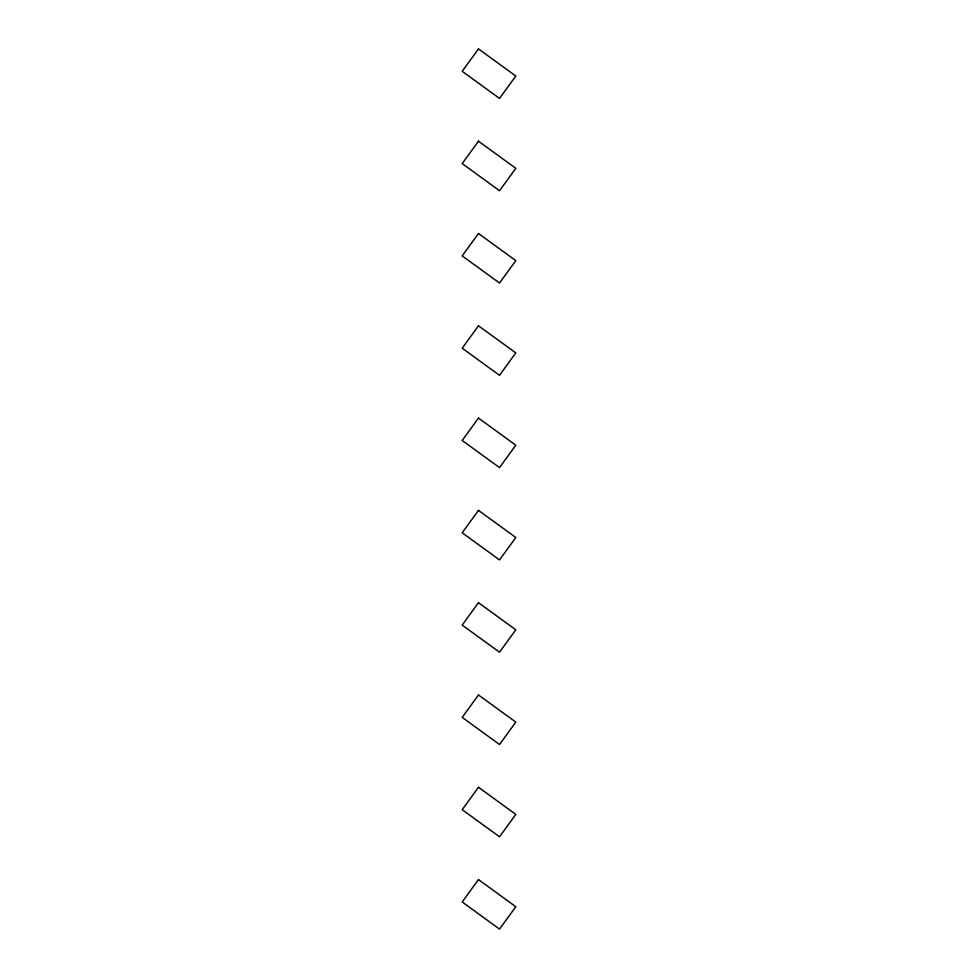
<?xml version="1.0" encoding="UTF-8"?>
<svg xmlns="http://www.w3.org/2000/svg" width="978" height="978" viewBox="0 0 978 978"><rect width="100%" height="100%" fill="white"/><g stroke="black" fill="none" stroke-linecap="round" stroke-linejoin="round"><path stroke-width="1.47" d="M478.474 48.9L462.191 71.296L499.526 98.423L515.809 76.027L478.474 48.9M478.474 141.199L462.191 163.595L499.526 190.722L515.809 168.326L478.474 141.199M478.474 233.497L462.191 255.894L499.526 283.021L515.809 260.625L478.474 233.497M478.474 325.796L462.191 348.192L499.526 375.32L515.809 352.911L478.474 325.796M478.474 418.083L462.191 440.491L499.526 467.618L515.809 445.21L478.474 418.083M478.474 510.382L462.191 532.79L499.526 559.917L515.809 537.509L478.474 510.382M478.474 602.68L462.191 625.089L499.526 652.204L515.809 629.808L478.474 602.68M478.474 694.979L462.191 717.375L499.526 744.502L515.809 722.106L478.474 694.979M478.474 787.278L462.191 809.674L499.526 836.801L515.809 814.405L478.474 787.278M478.474 879.577L462.191 901.973L499.526 929.1L515.809 906.704L478.474 879.577"/></g></svg>
